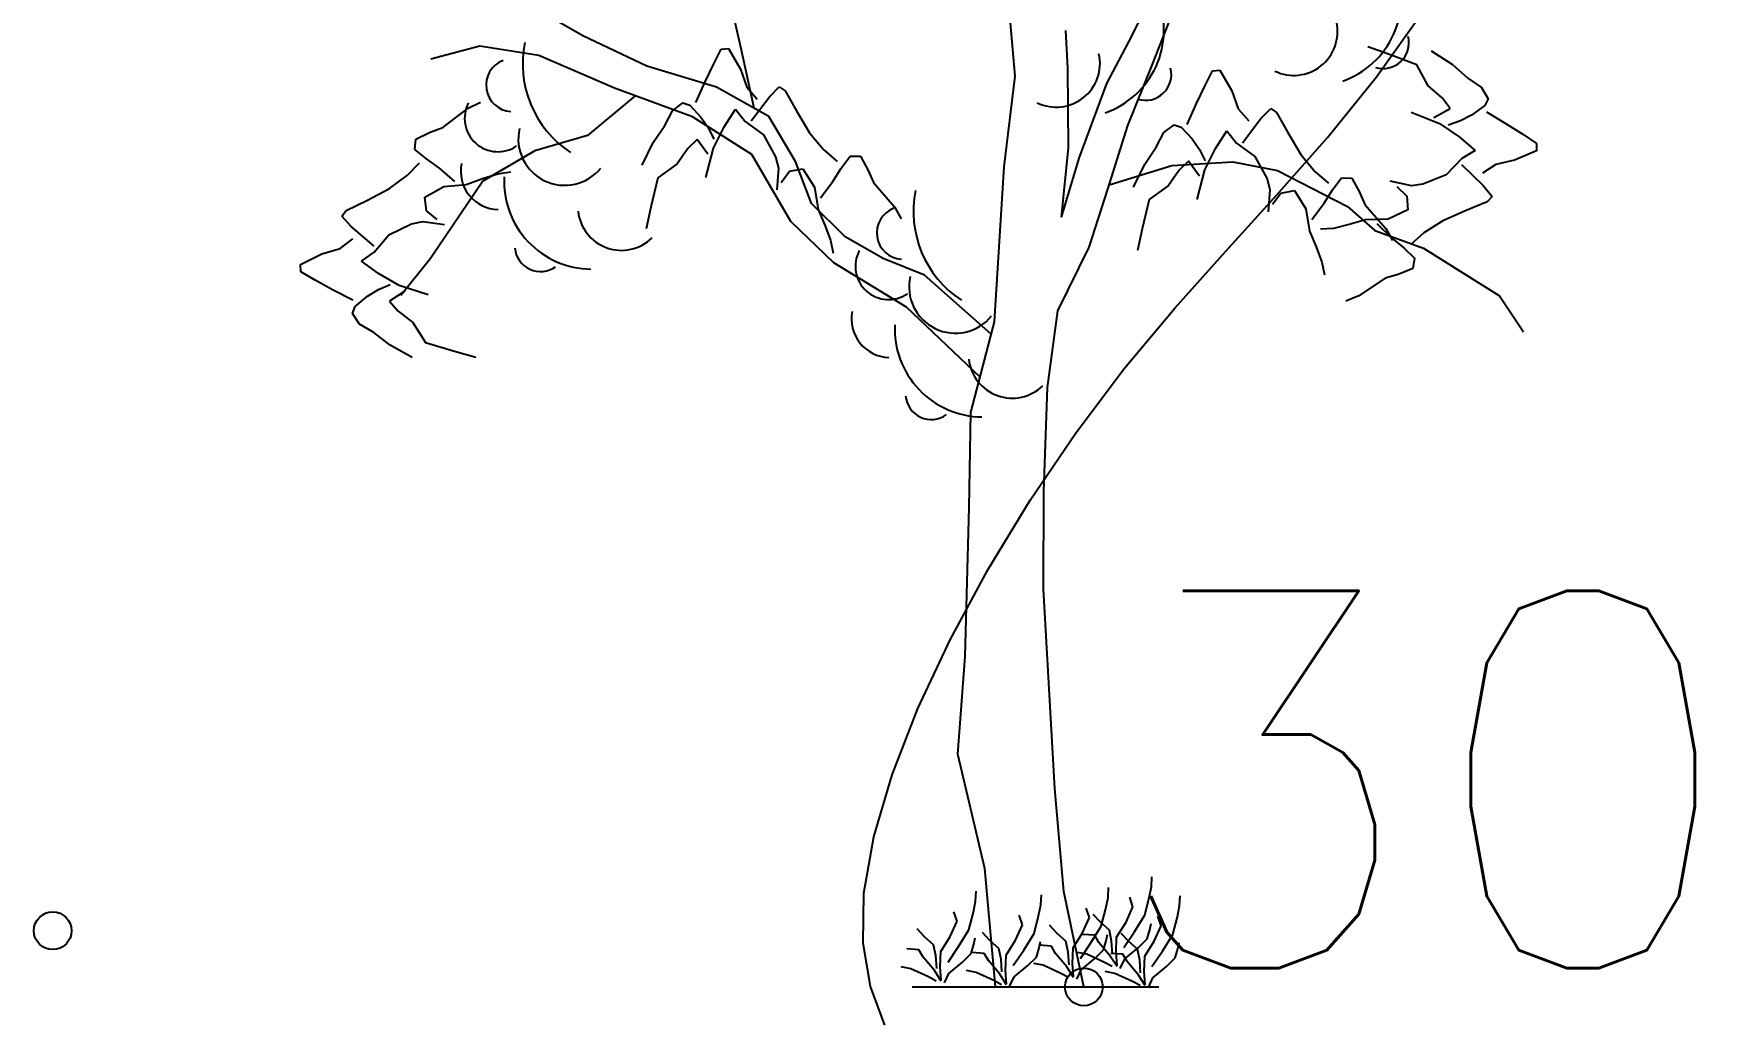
# Model space of a CAD drawing. Extents: x 524954 to 526204, y 9523489 to 9524010.
# Drawn here: x 525981.008 to 525985.493, y 9523812.857 to 9523815.474 of the extents above; entities that cross this region are included whole.
import ezdxf

# ---------------------------------------------------------------- set-up
doc = ezdxf.new("R2010")
doc.units = 0
doc.header["$PDMODE"] = 33
doc.header["$PDSIZE"] = 0.1
doc.linetypes.add('ACAD_ISO12W100', pattern=[21, 12, -3, 0, -3, 0, -3])
for name, color, linetype in [('Arbre', 34, 'ACAD_ISO12W100'), ('CN_02_00', 4, 'Continuous'), ('TopoAlt', 3, 'Continuous'), ('TOPOJIS', 7, 'Continuous')]:
    doc.layers.add(name, color=color, linetype=linetype)
doc.styles.add('Simplex 1.0', font='Simplex.shx', dxfattribs={"width": 0.99, "height": 1})

# ---------------------------------------------------------------- blocks, each defined once
blk = doc.blocks.new('TCPOINT M')
at = {"color": 0}
blk.add_point((0, 0), dxfattribs=at)
at = {"layer": 'TopoAlt', "style": 'Simplex 1.0', "width": 0.99}
blk.add_attdef('ALT', (0.15, 0.15), '', height=1, dxfattribs=at)
blk = doc.blocks.new('v088')
at = {"linetype": 'Continuous'}
for p, q in [((-0.1073, 4.8293), (-0.1646, 5.4873)), ((-1.5592, 4.9668), (-1.6346, 5.3011)), ((0.5102, 5.0412), (0.6713, 5.3679)), ((-2.4003, 5.0425), (-2.6206, 5.1685)), ((0.6191, 4.888), (0.7312, 5.1764)), ((-2.0611, 4.8817), (-2.4003, 5.0425)), ((0.1717, 4.8724), (0.1613, 5.0712)), ((0.3786, 4.7897), (0.5102, 5.0412)), ((-2.9464, 4.9876), (-3.2062, 4.92)), ((-2.6344, 4.9381), (-2.9464, 4.9876)), ((-2.2328, 4.7662), (-2.6344, 4.9381)), ((-1.7068, 4.8945), (-1.6668, 4.9726)), ((-1.6668, 4.9726), (-1.6283, 4.976)), ((-1.6283, 4.976), (-1.5645, 4.8667)), ((-1.4917, 4.6586), (-1.5592, 4.9668)), ((1.8724, 4.9461), (1.762, 4.9854)), ((2.0224, 4.89), (1.8724, 4.9461)), ((2.0987, 4.9642), (2.2113, 4.8904)), ((-1.6919, 4.7713), (-2.0611, 4.8817)), ((-1.7514, 4.7999), (-1.7068, 4.8945)), ((-1.5645, 4.8667), (-1.5307, 4.7714)), ((0.1743, 4.4496), (0.1717, 4.8724)), ((0.489, 4.5681), (0.6191, 4.888)), ((0.8993, 4.7791), (0.9393, 4.8572)), ((0.9393, 4.8572), (0.9778, 4.8606)), ((0.9778, 4.8606), (1.0416, 4.7513)), ((2.0834, 4.7783), (2.0224, 4.89)), ((2.2113, 4.8904), (2.2929, 4.8185)), ((-1.8192, 4.6131), (-2.2328, 4.7662)), ((-1.8008, 4.6887), (-1.7514, 4.7999)), ((-1.415, 4.6154), (-1.6919, 4.7713)), ((-1.5307, 4.7714), (-1.4755, 4.7074)), ((-1.4112, 4.7196), (-1.3587, 4.7727)), ((-1.3587, 4.7727), (-1.3272, 4.7513)), ((-0.1657, 4.3492), (-0.1073, 4.8293)), ((0.2314, 4.3948), (0.3786, 4.7897)), ((0.8546, 4.6845), (0.8993, 4.7791)), ((2.1569, 4.7135), (2.0834, 4.7783)), ((2.2929, 4.8185), (2.3654, 4.7691)), ((2.3654, 4.7691), (2.4, 4.7096)), ((-3.0095, 4.66), (-2.9439, 4.6918)), ((-2.1227, 4.7254), (-2.3768, 4.5144)), ((-1.9257, 4.6454), (-1.871, 4.6871)), ((-1.871, 4.6871), (-1.8334, 4.6747)), ((-1.8334, 4.6747), (-1.7744, 4.6115)), ((-1.5083, 4.5916), (-1.4112, 4.7196)), ((-1.3272, 4.7513), (-1.2679, 4.6451)), ((0.8053, 4.5733), (0.8546, 4.6845)), ((1.0416, 4.7513), (1.0754, 4.656)), ((2.1989, 4.6584), (2.1569, 4.7135)), ((2.383, 4.6739), (2.3129, 4.6232)), ((2.4, 4.7096), (2.383, 4.6739)), ((-3.1435, 4.5571), (-3.0095, 4.66)), ((-1.9657, 4.5674), (-1.9257, 4.6454)), ((-1.5041, 4.4145), (-1.8192, 4.6131)), ((-1.7744, 4.6115), (-1.7365, 4.5561)), ((-1.6512, 4.5605), (-1.5907, 4.6542)), ((-1.5907, 4.6542), (-1.5392, 4.5896)), ((-1.5392, 4.5896), (-1.4434, 4.5178)), ((-1.2732, 4.3758), (-1.415, 4.6154)), ((-1.2679, 4.6451), (-1.1988, 4.529)), ((1.0754, 4.656), (1.1306, 4.592)), ((1.0978, 4.4762), (1.1948, 4.6042)), ((1.1948, 4.6042), (1.2474, 4.6573)), ((1.2474, 4.6573), (1.2789, 4.6359)), ((1.2789, 4.6359), (1.3382, 4.5297)), ((1.9921, 4.6376), (2.1424, 4.5777)), ((2.1133, 4.6106), (2.1989, 4.6584)), ((2.1424, 4.5777), (2.247, 4.5072)), ((2.2532, 4.5924), (2.1892, 4.5691)), ((2.3129, 4.6232), (2.2532, 4.5924)), ((2.3928, 4.6398), (2.497, 4.577)), ((2.497, 4.577), (2.5853, 4.5209)), ((-3.2911, 4.4407), (-3.2867, 4.4956)), ((-3.2867, 4.4956), (-3.2101, 4.5328)), ((-3.2101, 4.5328), (-3.1435, 4.5571)), ((-2.3768, 4.5144), (-2.655, 4.434)), ((-2.0269, 4.4774), (-1.9657, 4.5674)), ((-1.7952, 4.494), (-1.8447, 4.4455)), ((-1.7371, 4.415), (-1.7952, 4.494)), ((-1.7365, 4.5561), (-1.7054, 4.4954)), ((-1.7081, 4.4479), (-1.6512, 4.5605)), ((-1.4434, 4.5178), (-1.3781, 4.401)), ((-1.1988, 4.529), (-1.1228, 4.4377)), ((0.3841, 4.2301), (0.489, 4.5681)), ((0.6404, 4.452), (0.6804, 4.53)), ((0.6804, 4.53), (0.7351, 4.5718)), ((0.7351, 4.5718), (0.7727, 4.5593)), ((0.7727, 4.5593), (0.8317, 4.4961)), ((0.8317, 4.4961), (0.8696, 4.4407)), ((0.9549, 4.4451), (1.0154, 4.5388)), ((1.0154, 4.5388), (1.0668, 4.4742)), ((1.3382, 4.5297), (1.4072, 4.4136)), ((2.247, 4.5072), (2.3325, 4.4356)), ((2.5853, 4.5209), (2.6578, 4.4715)), ((-3.2303, 4.3905), (-3.2911, 4.4407)), ((-2.655, 4.434), (-2.9315, 4.2727)), ((-2.0862, 4.3565), (-2.0269, 4.4774)), ((-1.8447, 4.4455), (-1.8998, 4.3645)), ((-1.7488, 4.2914), (-1.7081, 4.4479)), ((-1.2976, 4.0581), (-1.5041, 4.4145)), ((-1.3781, 4.401), (-1.3629, 4.3412)), ((-1.1228, 4.4377), (-1.0524, 4.3767)), ((-1.0302, 4.3418), (-0.9835, 4.4054)), ((-0.9835, 4.4054), (-0.9285, 4.4041)), ((-0.9285, 4.4041), (-0.8869, 4.3298)), ((0.1384, 4.0819), (0.1743, 4.4496)), ((0.5791, 4.362), (0.6404, 4.452)), ((0.8696, 4.4407), (0.9007, 4.38)), ((0.898, 4.3325), (0.9549, 4.4451)), ((1.0668, 4.4742), (1.1627, 4.4024)), ((1.1627, 4.4024), (1.228, 4.2856)), ((1.4072, 4.4136), (1.4833, 4.3223)), ((2.3325, 4.4356), (2.262, 4.3926)), ((2.6564, 4.4329), (2.5401, 4.3831)), ((2.6578, 4.4715), (2.6564, 4.4329)), ((-3.3314, 4.3035), (-3.2664, 4.3702)), ((-3.1617, 4.3413), (-3.2303, 4.3905)), ((-3.0788, 4.2707), (-3.1617, 4.3413)), ((-2.9333, 4.2859), (-2.8514, 4.3121)), ((-2.8514, 4.3121), (-2.7828, 4.3211)), ((-1.8998, 4.3645), (-2.0031, 4.2901)), ((-1.3629, 4.3412), (-1.3723, 4.2259)), ((-1.3485, 4.2656), (-1.3049, 4.3248)), ((-1.3049, 4.3248), (-1.2331, 4.3384)), ((-1.1877, 4.1537), (-1.2732, 4.3758)), ((-1.2331, 4.3384), (-1.1715, 4.2405)), ((-1.0754, 4.2705), (-1.0302, 4.3418)), ((-0.8869, 4.3298), (-0.8589, 4.2646)), ((-0.2169, 3.5272), (-0.1657, 4.3492)), ((0.1384, 4.0819), (0.2314, 4.3948)), ((0.3911, 4.2526), (0.7235, 4.3553)), ((0.5199, 4.2411), (0.5791, 4.362)), ((0.7614, 4.3301), (0.7063, 4.2491)), ((0.7235, 4.3553), (1.0465, 4.3745)), ((0.8109, 4.3786), (0.7614, 4.3301)), ((0.869, 4.2996), (0.8109, 4.3786)), ((0.8572, 4.176), (0.898, 4.3325)), ((1.0465, 4.3745), (1.2838, 4.3297)), ((1.2838, 4.3297), (1.6547, 4.1385)), ((1.4833, 4.3223), (1.5536, 4.2613)), ((2.1788, 4.3064), (2.0548, 4.2561)), ((2.262, 4.3926), (2.1788, 4.3064)), ((2.2601, 4.3616), (2.3751, 4.2494)), ((2.4412, 4.3615), (2.371, 4.3146)), ((2.5401, 4.3831), (2.4412, 4.3615)), ((-3.5467, 4.1705), (-3.4268, 4.2328)), ((-3.4268, 4.2328), (-3.3314, 4.3035)), ((-3.2386, 4.1877), (-3.1373, 4.2436)), ((-2.9315, 4.2727), (-3.209, 3.8627)), ((-3.1373, 4.2436), (-3.0186, 4.2553)), ((-3.0186, 4.2553), (-2.9333, 4.2859)), ((-2.0031, 4.2901), (-2.0401, 4.1343)), ((-1.1715, 4.2405), (-1.153, 4.1227)), ((-1.1411, 4.1837), (-1.0754, 4.2705)), ((-0.8589, 4.2646), (-0.7485, 4.1368)), ((0.2848, 3.9233), (0.3841, 4.2301)), ((0.7063, 4.2491), (0.603, 4.1747)), ((1.228, 4.2856), (1.2432, 4.2258)), ((1.2432, 4.2258), (1.2338, 4.1105)), ((1.3011, 4.2094), (1.373, 4.223)), ((1.373, 4.223), (1.4346, 4.1251)), ((1.5307, 4.1551), (1.5759, 4.2264)), ((1.5759, 4.2264), (1.6226, 4.29)), ((1.6226, 4.29), (1.6776, 4.2887)), ((1.6776, 4.2887), (1.7191, 4.2144)), ((1.9936, 4.2484), (1.8803, 4.2721)), ((1.9168, 4.2436), (1.9701, 4.193)), ((2.0548, 4.2561), (1.9936, 4.2484)), ((2.3751, 4.2494), (2.4212, 4.1906)), ((-3.6561, 4.1174), (-3.5467, 4.1705)), ((-3.2291, 4.1152), (-3.2386, 4.1877)), ((-2.0401, 4.1343), (-2.0653, 4.0199)), ((-1.0099, 3.9771), (-1.1877, 4.1537)), ((-0.7485, 4.1368), (-0.7129, 4.0731)), ((0.603, 4.1747), (0.566, 4.0189)), ((1.2576, 4.1502), (1.3011, 4.2094)), ((1.465, 4.0683), (1.5307, 4.1551)), ((1.6547, 4.1385), (1.8004, 4.0109)), ((1.7191, 4.2144), (1.7472, 4.1493)), ((1.7472, 4.1493), (1.8576, 4.0214)), ((1.9701, 4.193), (1.9747, 4.12)), ((2.396, 4.1621), (2.2833, 4.1164)), ((2.4212, 4.1906), (2.396, 4.1621)), ((-3.6793, 4.0872), (-3.6561, 4.1174)), ((-3.6294, 4.0317), (-3.6793, 4.0872)), ((-3.4297, 3.988), (-3.3093, 4.0465)), ((-3.3093, 4.0465), (-3.2488, 4.0583)), ((-3.2488, 4.0583), (-3.1342, 4.0423)), ((-3.1725, 4.0683), (-3.2291, 4.1152)), ((-1.0692, 3.839), (-1.2976, 4.0581)), ((-1.153, 4.1227), (-1.1176, 4.0393)), ((-1.1176, 4.0393), (-1.0867, 3.9591)), ((1.4346, 4.1251), (1.4531, 4.0073)), ((1.6636, 4.0426), (1.5801, 4.0219)), ((1.7506, 4.0673), (1.6636, 4.0426)), ((1.8699, 4.071), (1.7506, 4.0673)), ((1.8097, 4.0479), (1.8877, 3.9719)), ((1.9747, 4.12), (1.8699, 4.071)), ((2.1595, 4.0623), (2.0595, 3.9982)), ((2.2833, 4.1164), (2.1595, 4.0623)), ((-3.6878, 3.9154), (-3.6208, 3.9668)), ((-3.5071, 3.9275), (-3.6294, 4.0317)), ((-3.5069, 3.8964), (-3.4297, 3.988)), ((-1.0867, 3.9591), (-1.0738, 3.891)), ((-0.8085, 3.8631), (-1.0099, 3.9771)), ((0.566, 4.0189), (0.5407, 3.9045)), ((1.4531, 4.0073), (1.4885, 3.9239)), ((1.5801, 4.0219), (1.511, 4.0175)), ((1.8004, 4.0109), (2.0573, 3.9168)), ((1.8576, 4.0214), (1.8932, 3.9577)), ((1.8877, 3.9719), (1.9528, 3.9182)), ((2.0595, 3.9982), (1.9902, 3.936)), ((-3.8977, 3.8297), (-3.785, 3.8871)), ((-3.785, 3.8871), (-3.6878, 3.9154)), ((-3.5743, 3.8488), (-3.5069, 3.8964)), ((-3.209, 3.8627), (-3.3666, 3.6666)), ((-0.589, 3.7744), (-0.8085, 3.8631)), ((0.1177, 3.584), (0.2848, 3.9233)), ((1.4885, 3.9239), (1.5194, 3.8437)), ((1.9528, 3.9182), (2.0102, 3.864)), ((2.0102, 3.864), (2.002, 3.8096)), ((2.0573, 3.9168), (2.4606, 3.664)), ((-3.8965, 3.791), (-3.8977, 3.8297)), ((-3.8209, 3.7466), (-3.8965, 3.791)), ((-3.4842, 3.783), (-3.5743, 3.8488)), ((-3.3751, 3.7197), (-3.4842, 3.783)), ((-0.6849, 3.6045), (-1.0692, 3.839)), ((-0.2343, 3.4611), (-0.589, 3.7744)), ((1.5194, 3.8437), (1.5323, 3.7756)), ((1.9231, 3.7776), (1.855, 3.7579)), ((2.002, 3.8096), (1.9231, 3.7776)), ((-3.729, 3.6966), (-3.8209, 3.7466)), ((-3.6208, 3.641), (-3.729, 3.6966)), ((-3.5422, 3.6629), (-3.4847, 3.6976)), ((-3.4847, 3.6976), (-3.4223, 3.7252)), ((-3.3439, 3.6889), (-3.4261, 3.6355)), ((-3.2212, 3.6701), (-3.3751, 3.7197)), ((1.855, 3.7579), (1.7144, 3.6642)), ((-3.6232, 3.5708), (-3.6087, 3.6076)), ((-3.6087, 3.6076), (-3.5422, 3.6629)), ((-3.4261, 3.6355), (-3.3805, 3.5833)), ((-0.2941, 3.234), (-0.6849, 3.6045)), ((1.7144, 3.6642), (1.6468, 3.6368)), ((2.4606, 3.664), (2.589, 3.4739)), ((-3.5847, 3.5138), (-3.6232, 3.5708)), ((-3.5091, 3.4694), (-3.5847, 3.5138)), ((-3.3805, 3.5833), (-3.3028, 3.5236)), ((-3.3028, 3.5236), (-3.2344, 3.4162)), ((-0.3436, 3.0457), (-0.2169, 3.5272)), ((0.064, 3.1786), (0.1177, 3.584)), ((-3.4228, 3.4031), (-3.5091, 3.4694)), ((-3.2344, 3.4162), (-3.081, 3.3703)), ((-3.3055, 3.337), (-3.4228, 3.4031)), ((-3.081, 3.3703), (-2.9682, 3.3386)), ((0.0445, 2.6247), (0.064, 3.1786)), ((-0.3518, 2.5418), (-0.3436, 3.0457)), ((0.0429, 2.1085), (0.0445, 2.6247)), ((-0.3726, 1.7516), (-0.3518, 2.5418)), ((0.1022, 1.0525), (0.0429, 2.1085)), ((-0.4115, 1.2346), (-0.3726, 1.7516)), ((-0.2683, 0.6281), (-0.4115, 1.2346)), ((0.151, 0.5063), (0.1022, 1.0525)), ((-0.2127, 0), (-0.2683, 0.6281)), ((0.6155, 0.5313), (0.6179, 0.5842)), ((-0.3294, 0.3967), (-0.3173, 0.4544)), ((-0.3173, 0.4544), (-0.3149, 0.5073)), ((0.0288, 0.4351), (0.0313, 0.488)), ((0.2565, 0), (0.151, 0.5063)), ((0.3726, 0.4159), (0.3847, 0.4736)), ((0.3847, 0.4736), (0.3871, 0.5265)), ((0.5169, 0.4255), (0.5001, 0.476)), ((0.5794, 0.3798), (0.6034, 0.4736)), ((0.6034, 0.4736), (0.6155, 0.5313)), ((0.7645, 0.4303), (0.7669, 0.4832)), ((-0.4159, 0.3486), (-0.4327, 0.3991)), ((-0.3534, 0.3029), (-0.3294, 0.3967)), ((-0.0697, 0.3294), (-0.0865, 0.3798)), ((-0.0072, 0.2837), (0.0168, 0.3774)), ((0.0168, 0.3774), (0.0288, 0.4351)), ((0.25, 0.2861), (0.2861, 0.3678)), ((0.2861, 0.3678), (0.2693, 0.4183)), ((0.3462, 0.3414), (0.3053, 0.3847)), ((0.3486, 0.3221), (0.3726, 0.4159)), ((0.4808, 0.3438), (0.5169, 0.4255)), ((0.5241, 0.2909), (0.5794, 0.3798)), ((0.6659, 0.3246), (0.6491, 0.375)), ((0.7285, 0.2789), (0.7525, 0.3726)), ((0.7525, 0.3726), (0.7645, 0.4303)), ((-0.5866, 0.2645), (-0.6275, 0.3077)), ((-0.452, 0.2669), (-0.4159, 0.3486)), ((-0.4087, 0.214), (-0.3534, 0.3029)), ((-0.2404, 0.2452), (-0.2813, 0.2885)), ((-0.1058, 0.2476), (-0.0697, 0.3294)), ((-0.0625, 0.1947), (-0.0072, 0.2837)), ((0.1154, 0.2837), (0.0745, 0.327)), ((0.1611, 0.2428), (0.1154, 0.2837)), ((0.1995, 0.2068), (0.25, 0.2861)), ((0.3149, 0.2741), (0.25, 0.2789)), ((0.2933, 0.2332), (0.3486, 0.3221)), ((0.3366, 0.2356), (0.3149, 0.2741)), ((0.3919, 0.3005), (0.3462, 0.3414)), ((0.375, 0.2452), (0.3823, 0.2789)), ((0.4039, 0.2428), (0.3919, 0.3005)), ((0.4303, 0.2645), (0.4808, 0.3438)), ((0.4953, 0.2404), (0.4544, 0.2837)), ((0.4688, 0.2092), (0.5241, 0.2909)), ((0.5914, 0.2548), (0.6058, 0.3029)), ((0.6058, 0.3029), (0.6131, 0.3366)), ((0.6299, 0.2428), (0.6659, 0.3246)), ((0.6732, 0.1899), (0.7285, 0.2789)), ((-0.6179, 0.1971), (-0.6828, 0.2019)), ((-0.5962, 0.1587), (-0.6179, 0.1971)), ((-0.5409, 0.2236), (-0.5866, 0.2645)), ((-0.5289, 0.1659), (-0.5409, 0.2236)), ((-0.5049, 0.1058), (-0.5025, 0.1875)), ((-0.5025, 0.1875), (-0.452, 0.2669)), ((-0.464, 0.1322), (-0.4087, 0.214)), ((-0.3414, 0.1779), (-0.327, 0.226)), ((-0.2717, 0.1779), (-0.3366, 0.1827)), ((-0.327, 0.226), (-0.3197, 0.2596)), ((-0.1947, 0.2043), (-0.2404, 0.2452)), ((-0.1827, 0.1467), (-0.1947, 0.2043)), ((-0.1563, 0.1683), (-0.1058, 0.2476)), ((-0.1178, 0.113), (-0.0625, 0.1947)), ((0.0048, 0.1587), (0.0192, 0.2068)), ((0.0192, 0.2068), (0.0264, 0.2404)), ((0.0841, 0.2164), (0.0192, 0.2212)), ((0.1058, 0.1779), (0.0841, 0.2164)), ((0.1731, 0.1851), (0.1611, 0.2428)), ((0.1779, 0.1178), (0.1731, 0.1851)), ((0.1971, 0.125), (0.1995, 0.2068)), ((0.2717, 0.1731), (0.2212, 0.1827)), ((0.238, 0.1515), (0.2933, 0.2332)), ((0.3149, 0.1515), (0.3606, 0.1971)), ((0.3967, 0.1635), (0.3366, 0.2356)), ((0.3606, 0.1971), (0.375, 0.2452)), ((0.4087, 0.1755), (0.4039, 0.2428)), ((0.4279, 0.1827), (0.4303, 0.2645)), ((0.4327, 0.113), (0.4279, 0.1827)), ((0.4736, 0.1491), (0.5457, 0.2092)), ((0.5409, 0.1995), (0.4953, 0.2404)), ((0.5529, 0.1418), (0.5409, 0.1995)), ((0.5457, 0.2092), (0.5914, 0.2548)), ((0.5794, 0.1635), (0.6299, 0.2428)), ((0.6179, 0.1082), (0.6732, 0.1899)), ((0.7405, 0.1539), (0.7549, 0.2019)), ((0.7549, 0.2019), (0.7621, 0.2356)), ((-0.6611, 0.0962), (-0.7116, 0.1058)), ((-0.5674, 0.0529), (-0.6611, 0.0962)), ((-0.5361, 0.0865), (-0.5962, 0.1587)), ((-0.5241, 0.0986), (-0.5289, 0.1659)), ((-0.5001, 0.0361), (-0.5049, 0.1058)), ((-0.4592, 0.0721), (-0.3871, 0.1322)), ((-0.3871, 0.1322), (-0.3414, 0.1779)), ((-0.25, 0.1394), (-0.2717, 0.1779)), ((-0.1899, 0.0673), (-0.25, 0.1394)), ((-0.1779, 0.0793), (-0.1827, 0.1467)), ((-0.1587, 0.0865), (-0.1563, 0.1683)), ((-0.113, 0.0529), (-0.0409, 0.113)), ((-0.0409, 0.113), (0.0048, 0.1587)), ((0.0409, 0.1154), (-0.0096, 0.125)), ((0.1346, 0.0721), (0.0409, 0.1154)), ((0.1659, 0.1058), (0.1058, 0.1779)), ((0.2019, 0.0505), (0.1659, 0.1058)), ((0.2019, 0.0553), (0.1971, 0.125)), ((0.2188, 0.0409), (0.2428, 0.0914)), ((0.2428, 0.0914), (0.3149, 0.1515)), ((0.3654, 0.1298), (0.2717, 0.1731)), ((0.4063, 0.1082), (0.3654, 0.1298)), ((0.4327, 0.1082), (0.3967, 0.1635)), ((0.464, 0.1731), (0.3991, 0.1779)), ((0.4496, 0.0986), (0.4736, 0.1491)), ((0.4856, 0.1346), (0.464, 0.1731)), ((0.5457, 0.0625), (0.4856, 0.1346)), ((0.5578, 0.0745), (0.5529, 0.1418)), ((0.577, 0.0817), (0.5794, 0.1635)), ((0.6227, 0.0481), (0.6948, 0.1082)), ((0.6948, 0.1082), (0.7405, 0.1539)), ((-0.6539, 0), (0.6539, 0)), ((-0.5265, 0.0313), (-0.5674, 0.0529)), ((-0.5001, 0.0313), (-0.5361, 0.0865)), ((-0.4832, 0.0216), (-0.4592, 0.0721)), ((-0.3149, 0.0769), (-0.3654, 0.0865)), ((-0.2212, 0.0337), (-0.3149, 0.0769)), ((-0.1803, 0.012), (-0.2212, 0.0337)), ((-0.1539, 0.012), (-0.1899, 0.0673)), ((-0.1539, 0.0168), (-0.1587, 0.0865)), ((-0.137, 0.0024), (-0.113, 0.0529)), ((0.1755, 0.0505), (0.1346, 0.0721)), ((0.4207, 0.0721), (0.3702, 0.0817)), ((0.5145, 0.0288), (0.4207, 0.0721)), ((0.5554, 0.0072), (0.5145, 0.0288)), ((0.5818, 0.0072), (0.5457, 0.0625)), ((0.5818, 0.012), (0.577, 0.0817)), ((0.5986, -0.0024), (0.6227, 0.0481))]:
    blk.add_line(p, q, dxfattribs=at)
for centre, major_axis, start_param, end_param in [((1.4749, 5.2432), (0.3298, 0.3298), 4.265936, 5.872819), ((0.2152, 5.0749), (-0.3298, 0.3298), 2.69514, 4.302022), ((1.3699, 5.0654), (-0.1641, 0.1641), 1.908121, 4.146545), ((1.844, 5.0056), (-0.0964, 0.0964), 2.051824, 4.174223), ((-2.1547, 4.8961), (-0.3995, 0.3995), 0.587708, 1.773422), ((0.1101, 4.8971), (-0.1641, 0.1641), 1.908121, 4.146545), ((-2.774, 4.7815), (-0.099, 0.099), -0.421529, 2.292047), ((0.5842, 4.8373), (0.0964, 0.0964), 3.62262, 5.745019), ((-2.8514, 4.6047), (-0.1246, 0.1246), 0.293965, 2.957824), ((-2.4968, 4.4965), (0.1741, 0.1741), 2.133893, 4.816631), ((-2.8441, 4.3258), (-0.1445, 0.1445), 0.590553, 2.325666), ((-2.352, 4.2724), (0.3298, 0.3298), 2.307735, 3.914618), ((-0.0823, 4.1124), (0.3995, 0.3995), 2.158504, 3.344219), ((-0.7016, 3.9977), (0.099, 0.099), 1.149268, 3.862844), ((-2.1954, 4.1377), (0.1641, 0.1641), 2.463212, 4.701636), ((-2.6253, 3.929), (0.0964, 0.0964), 2.435534, 4.557933), ((-0.779, 3.821), (0.1246, 0.1246), 1.864761, 4.52862), ((-0.4244, 3.7128), (0.1741, 0.1741), 2.133893, 4.816631), ((-0.7718, 3.542), (-0.1445, 0.1445), 0.590553, 2.325666), ((-0.2796, 3.4886), (0.3298, 0.3298), 2.307735, 3.914618), ((-0.1231, 3.3539), (0.1641, 0.1641), 2.463212, 4.701636), ((-0.5529, 3.1452), (0.0964, 0.0964), 2.435534, 4.557933)]:
    blk.add_ellipse(centre, major_axis=major_axis, ratio=1, start_param=start_param, end_param=end_param, dxfattribs=at)

msp = doc.modelspace()

# ---------------------------------------------------------------- linework, layer by layer
at = {"layer": 'CN_02_00', "elevation": 304, "flags": 128}
msp.add_lwpolyline([(525983.2646, 9523812.8464), (525983.2265, 9523812.9485), (525983.2071, 9523813.0641), (525983.2094, 9523813.1959), (525983.2356, 9523813.3455), (525983.2842, 9523813.5101), (525983.3525, 9523813.6857), (525983.438, 9523813.8682), (525983.5382, 9523814.0536), (525983.6503, 9523814.2381), (525983.772, 9523814.4176), (525983.9005, 9523814.5881), (525984.0335, 9523814.7471), (525984.1688, 9523814.8985), (525984.3045, 9523815.0477), (525984.4385, 9523815.1999), (525984.5688, 9523815.3606), (525984.6934, 9523815.5351)], dxfattribs=at)

# ---------------------------------------------------------------- block references
at = {"layer": 'Arbre', "xscale": 0.5, "yscale": 0.5, "zscale": 0.5}
msp.add_blockref('v088', (525983.6643, 9523812.9476, 151.925), dxfattribs=at)
at = {"layer": 'TOPOJIS'}
ref = msp.add_blockref('TCPOINT M', (525983.7925, 9523812.9476, 304.18), dxfattribs=at)
ref.add_attrib('ALT', '304.18', (525983.8425, 9523812.9976, 304.18), dxfattribs={"layer": 'TopoAlt', "height": 1, "style": 'Simplex 1.0', "width": 0.99})
msp.add_blockref('TCPOINT M', (525981.0581, 9523813.0967, 303.6), dxfattribs=at)

doc.saveas('drawing.dxf')
